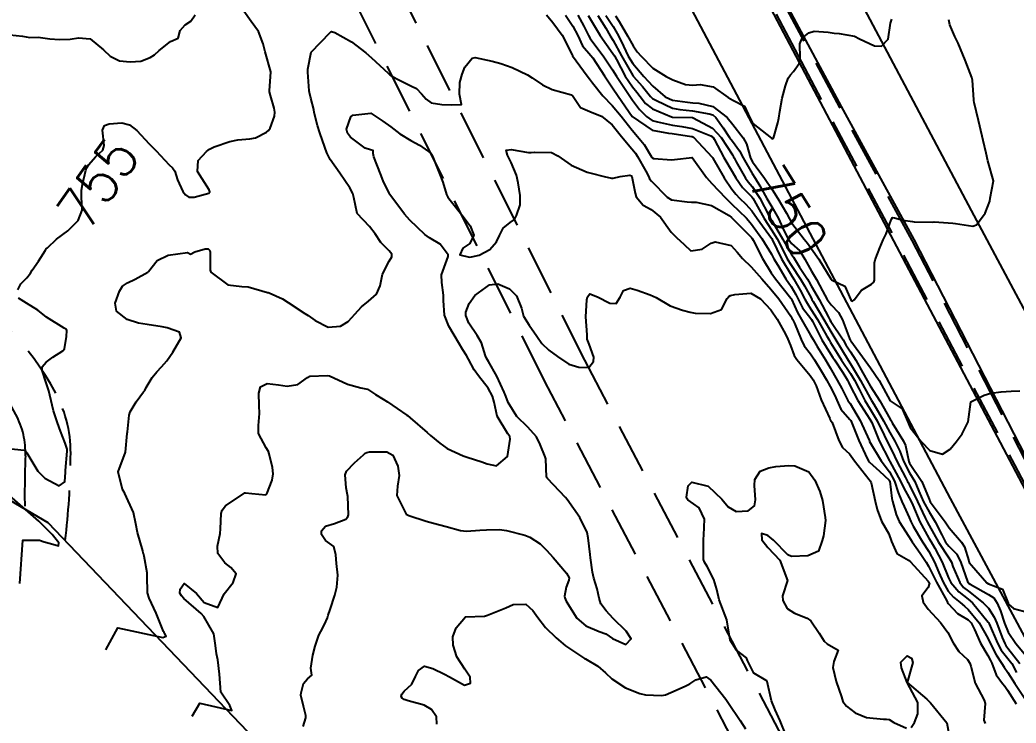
# Model space of a CAD drawing. Header units: metres. Extents: x 298520 to 308411, y 7433745 to 7450750.
# Drawn here: x 302545.3 to 302644.4, y 7441139.5 to 7441209.5 of the extents above; entities that cross this region are included whole.
import ezdxf
from ezdxf.enums import TextEntityAlignment as Align

# ---------------------------------------------------------------- set-up
doc = ezdxf.new("R2010")
doc.units = ezdxf.units.M
doc.header["$LTSCALE"] = 10
doc.linetypes.add('DASHED', pattern=[0.75, 0.5, -0.25])
for name, color, linetype in [('Area', 45, 'Continuous'), ('Canteiro', 45, 'DASHED'), ('Cotas', 45, 'Continuous'), ('Curvas de Nivel 1m', 11, 'Continuous'), ('Curvas de Nivel 5m', 15, 'Continuous'), ('Vias Primárias', 230, 'Continuous'), ('Vias Secundárias', 230, 'DASHED')]:
    doc.layers.add(name, color=color, linetype=linetype)
doc.styles.add('Style-STANDARD', font='STANDARD.shx')

msp = doc.modelspace()

# ---------------------------------------------------------------- linework, layer by layer
at = {"layer": 'Area'}
msp.add_polyline3d([(302569.361, 7441137.129, 766.893), (302548.119, 7441159.401, 762.665), (302523.219, 7441174.021, 756.968), (302521.512, 7441174.846, 762.69), (302520.134, 7441175.324, 765.652), (302518.198, 7441176.003, 766.321), (302511.479, 7441179.127, 767.681), (302508.678, 7441180.24, 757.921), (302504.148, 7441182.065, 758.413), (302503.368, 7441182.211, 758.824), (302497.568, 7441184.386, 749.892), (302482.017, 7441189.525, 768.234)], dxfattribs=at)
at = {"layer": 'Canteiro'}
for points in [[(302547.248, 7441318.823, -0.000019), (302557.603, 7441308.572, -0.029091), (302566.738, 7441298.411, -0.011878), (302578.531, 7441282.91, -0.025655), (302596.68, 7441254.921, -0.024486), (302599.416, 7441249.601), (302606.524, 7441236.575), (302622.666, 7441205.944), (302644.221, 7441165.169), (302674.977, 7441106.783)], [(302649.866, 7441156.822), (302634.066, 7441187.509), (302626.85, 7441200.731), (302617.875, 7441217.505), (302611.284, 7441230.164), (302600.574, 7441249.609), (302598.668, 7441253.37), (302597.266, 7441255.846), (302593.553, 7441262.403, 0.008704), (302589.932, 7441268.545, 0.019853), (302583.929, 7441277.515, 0.00149), (302576.342, 7441287.867, 0.012143), (302568.568, 7441297.888, 0.012452), (302560.884, 7441306.848, 0.02873), (302546.832, 7441320.736, 0.042839)]]:
    msp.add_lwpolyline(points, format="xyb", dxfattribs=at)
at = {"layer": 'Curvas de Nivel 1m', "flags": 128}
for points, elevation in [([(302544.297, 7441207.973), (302545.551, 7441207.837), (302546.294, 7441207.714), (302547.128, 7441207.728), (302548.293, 7441207.591), (302549.257, 7441207.5), (302550.293, 7441207.543), (302551.137, 7441207.669), (302552.294, 7441207.57), (302553.609, 7441206.487), (302554.277, 7441205.842), (302555.204, 7441205.398), (302556.271, 7441205.277), (302557.351, 7441205.361), (302558.276, 7441205.715), (302558.705, 7441205.998), (302559.167, 7441206.417), (302560.292, 7441207.319), (302561.033, 7441207.655), (302561.248, 7441208.391), (302561.74, 7441208.958), (302562.317, 7441209.333), (302562.753, 7441209.949)], 754), ([(302599.587, 7441209.937), (302600.317, 7441208.844), (302600.782, 7441207.923), (302601.27, 7441206.892), (302602.087, 7441205.903), (302602.279, 7441205.671), (302603.439, 7441203.888), (302604.241, 7441202.71), (302604.819, 7441201.874), (302606.213, 7441199.86), (302608.193, 7441198.488), (302609.818, 7441198.184), (302610.188, 7441198.159), (302612.097, 7441197.869), (302612.184, 7441197.853), (302612.311, 7441197.779), (302614.163, 7441195.792), (302614.186, 7441195.76), (302614.216, 7441195.706), (302615.349, 7441193.748), (302616.122, 7441192.618), (302616.504, 7441192.121), (302616.882, 7441191.728), (302617.522, 7441191.134), (302618.1, 7441190.454), (302618.625, 7441189.705), (302620.064, 7441187.75), (302620.104, 7441187.69), (302620.142, 7441187.61), (302621.047, 7441185.68), (302622.019, 7441184.088), (302622.285, 7441183.666), (302622.907, 7441182.561), (302623.369, 7441181.649), (302623.592, 7441181.249), (302623.983, 7441180.676), (302624.648, 7441179.633), (302625.575, 7441177.997), (302625.785, 7441177.622), (302625.94, 7441177.352), (302626.595, 7441176.275), (302627.014, 7441175.604), (302627.903, 7441174.269), (302628.32, 7441173.586), (302628.774, 7441172.691), (302629.327, 7441171.575), (302629.864, 7441170.701), (302630.553, 7441169.563), (302631.273, 7441168.114), (302631.525, 7441167.553), (302631.817, 7441166.998), (302632.299, 7441166.034), (302632.526, 7441165.539), (302633.388, 7441163.916), (302633.597, 7441163.523), (302633.652, 7441163.403), (302633.769, 7441163.157), (302634.572, 7441161.512), (302635.35, 7441159.89), (302635.536, 7441159.502), (302635.728, 7441159.142), (302636.676, 7441157.49), (302637.687, 7441155.918), (302637.87, 7441155.662), (302637.963, 7441155.476), (302638.111, 7441155.039), (302638.783, 7441153.463), (302639.159, 7441152.968), (302639.644, 7441152.583), (302641.114, 7441151.435), (302641.628, 7441150.919), (302642.221, 7441150.023), (302642.473, 7441149.417), (302643.007, 7441147.994), (302643.257, 7441147.405), (302643.373, 7441147.195), (302643.578, 7441146.933), (302644.771, 7441145.388)], 754), ([(302600.786, 7441209.923), (302601.409, 7441208.821), (302601.862, 7441207.907), (302602.016, 7441207.62), (302602.296, 7441207.244), (302603.333, 7441205.89), (302604.262, 7441204.476), (302604.633, 7441203.876), (302605.434, 7441202.675), (302605.983, 7441201.862), (302606.229, 7441201.477), (302606.919, 7441200.548), (302607.631, 7441199.839), (302608.207, 7441199.461), (302608.725, 7441199.305), (302610.201, 7441198.998), (302611.142, 7441198.853), (302612.196, 7441198.652), (302614.029, 7441197.918), (302614.184, 7441197.83), (302614.246, 7441197.759), (302614.343, 7441197.596), (302615.327, 7441195.748), (302616.142, 7441194.36), (302616.51, 7441193.734), (302617.177, 7441192.778), (302618.114, 7441191.845), (302618.219, 7441191.709), (302618.343, 7441191.476), (302619.333, 7441189.698), (302620.076, 7441188.566), (302620.618, 7441187.684), (302621.214, 7441186.516), (302621.632, 7441185.674), (302622.033, 7441185.02), (302622.946, 7441183.656), (302623.343, 7441182.986), (302623.994, 7441181.787), (302624.073, 7441181.639), (302624.19, 7441181.439), (302625.252, 7441179.627), (302625.955, 7441178.454), (302626.474, 7441177.612), (302627.031, 7441176.701), (302627.693, 7441175.593), (302627.918, 7441175.238), (302628.909, 7441173.58), (302629.875, 7441171.819), (302630.01, 7441171.569), (302630.232, 7441171.204), (302631.194, 7441169.557), (302631.836, 7441168.403), (302632.333, 7441167.542), (302632.809, 7441166.531), (302633.183, 7441165.529), (302633.786, 7441164.369), (302634.302, 7441163.515), (302634.726, 7441162.547), (302635.178, 7441161.506), (302635.743, 7441160.482), (302636.343, 7441159.494), (302636.995, 7441158.206), (302637.371, 7441157.483), (302637.699, 7441157.074), (302638.493, 7441156.27), (302638.89, 7441155.462), (302639.553, 7441153.553), (302639.595, 7441153.451), (302639.622, 7441153.419), (302639.652, 7441153.394), (302639.818, 7441153.282), (302641.641, 7441152.283), (302642.167, 7441151.951), (302642.519, 7441151.417), (302642.847, 7441150.634), (302643.246, 7441149.406), (302643.6, 7441148.53), (302644.374, 7441147.392), (302645.569, 7441145.977)], 753), ([(302601.812, 7441209.908), (302602.32, 7441209.069), (302603.032, 7441207.893), (302604.285, 7441206.13), (302604.442, 7441205.878), (302604.628, 7441205.526), (302605.52, 7441203.867), (302606.242, 7441202.8), (302606.665, 7441202.281), (302606.999, 7441201.849), (302607.539, 7441201.153), (302608.221, 7441200.625), (302610.111, 7441199.811), (302610.212, 7441199.779), (302610.246, 7441199.776), (302612.212, 7441199.741), (302612.263, 7441199.728), (302614.197, 7441198.674), (302615.04, 7441197.751), (302616.166, 7441196.018), (302616.271, 7441195.846), (302616.331, 7441195.737), (302616.552, 7441195.339), (302617.483, 7441193.72), (302617.753, 7441193.339), (302618.125, 7441192.873), (302618.886, 7441191.702), (302619.787, 7441190.002), (302619.964, 7441189.691), (302620.09, 7441189.48), (302621.144, 7441187.679), (302622.047, 7441186.119), (302622.233, 7441185.855), (302622.358, 7441185.665), (302622.839, 7441184.85), (302623.633, 7441183.646), (302623.778, 7441183.411), (302624.007, 7441183.007), (302624.803, 7441181.632), (302625.723, 7441179.875), (302625.863, 7441179.621), (302625.97, 7441179.446), (302627.177, 7441177.601), (302627.468, 7441177.127), (302627.931, 7441176.406), (302628.46, 7441175.585), (302629.138, 7441174.344), (302629.56, 7441173.573), (302629.888, 7441173.046), (302630.836, 7441171.56), (302631.855, 7441169.732), (302631.921, 7441169.616), (302631.956, 7441169.548), (302632.054, 7441169.343), (302633.193, 7441167.529), (302633.376, 7441167.084), (302633.72, 7441165.521), (302633.8, 7441165.343), (302635.019, 7441163.508), (302635.756, 7441161.762), (302635.854, 7441161.499), (302636.152, 7441161.093), (302637.325, 7441159.484), (302637.724, 7441158.904), (302638.97, 7441157.461), (302639.255, 7441157.013), (302639.685, 7441155.623), (302639.731, 7441155.45), (302639.944, 7441155.182), (302641.462, 7441153.432), (302641.652, 7441153.342), (302643.028, 7441152.79), (302643.604, 7441151.4), (302643.608, 7441151.375), (302643.632, 7441151.314), (302644.137, 7441150.885), (302645.624, 7441150.478)], 752), ([(302602.791, 7441209.895), (302603.567, 7441208.635), (302604.023, 7441207.883), (302604.298, 7441207.408), (302605.142, 7441205.871), (302606.254, 7441203.928), (302606.303, 7441203.859), (302607.218, 7441202.821), (302608.028, 7441201.833), (302608.122, 7441201.722), (302608.231, 7441201.637), (302608.612, 7441201.443), (302610.222, 7441200.687), (302610.952, 7441200.531), (302612.219, 7441200.415), (302613.856, 7441200.125), (302614.215, 7441200.009), (302614.515, 7441199.757), (302615.245, 7441198.702), (302615.894, 7441197.743), (302616.179, 7441197.374), (302616.875, 7441196.434), (302617.238, 7441195.724), (302618.14, 7441194.159), (302618.435, 7441193.707), (302618.889, 7441192.939), (302619.605, 7441191.695), (302620.105, 7441190.862), (302620.77, 7441189.683), (302621.334, 7441188.418), (302621.707, 7441187.674), (302622.058, 7441187.211), (302622.864, 7441186.471), (302623.377, 7441185.65), (302624.025, 7441184.461), (302624.54, 7441183.635), (302625.148, 7441182.482), (302625.61, 7441181.624), (302625.988, 7441181.108), (302626.725, 7441180.353), (302627.131, 7441179.603), (302627.805, 7441177.732), (302627.889, 7441177.591), (302627.907, 7441177.555), (302627.942, 7441177.511), (302629.391, 7441175.575), (302629.912, 7441174.827), (302630.778, 7441173.561), (302631.873, 7441171.55), (302633.066, 7441170.733), (302633.594, 7441169.524), (302633.843, 7441168.885), (302634.953, 7441167.509), (302635.814, 7441166.593), (302637.056, 7441166.242), (302637.815, 7441166.729), (302638.422, 7441167.471), (302639.034, 7441168.263), (302639.608, 7441169.454), (302639.873, 7441171.45), (302641.21, 7441172.106), (302641.882, 7441172.301), (302642.906, 7441172.438), (302643.884, 7441172.509), (302644.748, 7441172.528)], 751), ([(302604.539, 7441209.878), (302604.9, 7441209.298), (302605.736, 7441207.866), (302606.293, 7441206.865), (302606.711, 7441206.278), (302607.088, 7441205.848), (302608.265, 7441204.66), (302609.593, 7441203.817), (302610.25, 7441203.508), (302611.501, 7441203.047), (302612.245, 7441202.97), (302612.979, 7441203.039), (302614.243, 7441202.787), (302615.761, 7441201.745), (302616.23, 7441201.47), (302617.362, 7441200.861), (302617.893, 7441199.715), (302618.204, 7441199.144), (302620.066, 7441197.691), (302620.182, 7441197.631), (302620.26, 7441197.689), (302620.683, 7441199.206), (302620.783, 7441199.681), (302620.873, 7441200.334), (302621.108, 7441201.677), (302621.467, 7441202.894), (302621.731, 7441203.668), (302621.941, 7441203.981), (302622.263, 7441204.316), (302622.822, 7441205.108), (302622.927, 7441205.654), (302622.87, 7441207.081), (302623.097, 7441207.652), (302623.782, 7441208.172), (302624.31, 7441208.341), (302625.709, 7441208.226), (302626.308, 7441208.143), (302626.792, 7441208.097), (302628.305, 7441207.827), (302628.801, 7441207.585), (302630.296, 7441206.863), (302631.016, 7441206.843), (302631.655, 7441207.556), (302631.893, 7441209.12), (302632.018, 7441209.545)], 749), ([(302553.863, 7441146.76), (302555.047, 7441148.954), (302559.526, 7441147.986), (302559.861, 7441148.134), (302559.693, 7441148.409), (302559.654, 7441148.47), (302559.595, 7441148.599), (302558.869, 7441150.417), (302558.148, 7441151.905), (302557.996, 7441152.426), (302557.975, 7441154.11), (302557.974, 7441154.427), (302557.679, 7441156.087), (302557.601, 7441156.351), (302557.575, 7441156.431), (302557.519, 7441156.599), (302557.013, 7441158.437), (302556.848, 7441159.313), (302556.594, 7441160.441), (302555.752, 7441162.327), (302555.71, 7441162.408), (302555.68, 7441162.451), (302555.506, 7441162.704), (302555.074, 7441164.461), (302555.803, 7441166.45), (302555.982, 7441168.287), (302555.995, 7441168.448), (302556.181, 7441170.114), (302556.283, 7441170.446), (302556.861, 7441171.442), (302557.615, 7441172.433), (302557.727, 7441172.579), (302557.879, 7441172.866), (302558.447, 7441173.872), (302558.921, 7441174.42), (302559.407, 7441174.916), (302559.914, 7441175.538), (302560.534, 7441176.401), (302561.347, 7441177.799), (302561.168, 7441178.392), (302559.949, 7441178.798), (302559.461, 7441178.904), (302557.954, 7441179.157), (302557.115, 7441179.279), (302555.961, 7441179.653), (302554.916, 7441180.466), (302554.772, 7441181.259), (302555.201, 7441182.462), (302555.507, 7441182.951), (302556.005, 7441183.283), (302556.784, 7441183.67), (302558.022, 7441184.353), (302558.064, 7441184.388), (302558.094, 7441184.429), (302558.948, 7441185.507), (302560.039, 7441186.05), (302561.961, 7441186.3), (302562.042, 7441186.28), (302562.274, 7441186.145), (302562.708, 7441186.373), (302563.722, 7441186.687), (302564.046, 7441186.658), (302564.203, 7441186.516), (302564.247, 7441186.357), (302564.223, 7441184.555), (302564.291, 7441184.356), (302566.004, 7441183.097), (302567.38, 7441182.938), (302568.001, 7441182.877), (302569.948, 7441182.336), (302569.993, 7441182.323), (302570.1, 7441182.288), (302571.409, 7441181.69), (302571.984, 7441181.344), (302573.658, 7441180.243), (302573.97, 7441180.033), (302574.666, 7441179.529), (302575.953, 7441178.885), (302577.189, 7441178.966), (302577.962, 7441179.435), (302578.329, 7441179.825), (302578.607, 7441180.184), (302579.268, 7441180.889), (302579.986, 7441181.48), (302580.775, 7441182.158), (302581.154, 7441183.005), (302581.365, 7441184.15), (302582.036, 7441185.451), (302582.309, 7441185.868), (302582.283, 7441186.138), (302582.046, 7441186.464), (302581.214, 7441187.312), (302580.633, 7441188.161), (302580.074, 7441188.891), (302578.848, 7441190.182), (302578.525, 7441191.769), (302578.408, 7441192.187), (302578.119, 7441192.754), (302577.112, 7441194.2), (302576.153, 7441195.557), (302575.842, 7441196.215), (302575.4, 7441197.447), (302575.141, 7441198.226), (302574.901, 7441198.936), (302574.581, 7441200.234), (302574.528, 7441200.547), (302574.227, 7441201.673), (302574.095, 7441202.241), (302574.07, 7441202.406), (302573.938, 7441204.243), (302573.95, 7441204.55), (302574.283, 7441206.24), (302576.171, 7441208.212), (302576.235, 7441208.28), (302576.304, 7441208.31), (302576.628, 7441208.207), (302578.294, 7441207.261), (302579.702, 7441206.176), (302580.276, 7441205.693), (302581.94, 7441204.145), (302582.101, 7441203.992), (302582.25, 7441203.893), (302582.793, 7441203.589), (302584.241, 7441202.881), (302584.746, 7441202.62), (302585.256, 7441202.105), (302585.704, 7441201.574), (302586.224, 7441201.205), (302587.273, 7441201.029), (302588.222, 7441200.997), (302589.234, 7441201.049), (302589.041, 7441202.062), (302589.062, 7441203.245), (302589.295, 7441204.06), (302589.553, 7441204.768), (302590.277, 7441205.667), (302590.59, 7441205.734), (302592.273, 7441205.366), (302593.152, 7441205.129), (302594.264, 7441204.737), (302595.777, 7441203.985), (302596.25, 7441203.693), (302597.279, 7441203), (302598.239, 7441202.53), (302600.168, 7441201.996), (302600.233, 7441201.967), (302600.25, 7441201.947), (302600.262, 7441201.93), (302601.058, 7441200.754), (302602.216, 7441200.236), (302603.143, 7441199.891), (302604.2, 7441199.032), (302605.131, 7441197.871), (302606.171, 7441196.634), (302606.519, 7441196.207), (302606.745, 7441195.851), (302607.575, 7441194.405), (302607.847, 7441193.834), (302607.94, 7441193.642), (302608.129, 7441193.397), (302609.682, 7441191.814), (302610.11, 7441191.555), (302611.676, 7441191.353), (302612.108, 7441191.33), (302612.559, 7441191.325), (302614.105, 7441191.002), (302615.833, 7441190.005), (302616.093, 7441189.795), (302616.121, 7441189.767), (302616.152, 7441189.739), (302618.064, 7441187.806), (302618.138, 7441187.709), (302618.242, 7441187.527), (302619.159, 7441185.699), (302620.022, 7441184.293), (302620.456, 7441183.686), (302621.994, 7441181.774), (302622.037, 7441181.713), (302622.054, 7441181.669), (302622.646, 7441180.327), (302623.036, 7441179.654), (302623.95, 7441178.085), (302624.196, 7441177.637), (302624.614, 7441176.955), (302625.431, 7441175.625), (302625.911, 7441174.821), (302626.59, 7441173.61), (302627.041, 7441172.759), (302627.66, 7441171.593), (302627.741, 7441171.461), (302627.87, 7441171.266), (302628.874, 7441169.58), (302629.771, 7441167.623), (302629.793, 7441167.57), (302629.822, 7441167.508), (302630.96, 7441165.558), (302631.787, 7441164.47), (302632.288, 7441163.542), (302632.649, 7441162.424), (302633.01, 7441161.531), (302633.244, 7441161.024), (302633.737, 7441159.927), (302633.934, 7441159.518), (302634.166, 7441159.076), (302635.081, 7441157.506), (302635.693, 7441156.539), (302636.269, 7441155.494), (302636.708, 7441154.449), (302637.135, 7441153.485), (302637.644, 7441152.611), (302638.172, 7441152.006), (302638.814, 7441151.462), (302639.268, 7441151.094), (302639.626, 7441150.765), (302640.707, 7441149.439), (302641.59, 7441147.922), (302641.816, 7441147.427), (302642.415, 7441146.261), (302642.954, 7441145.409), (302643.192, 7441145.038), (302643.549, 7441144.498), (302644.265, 7441143.393), (302645.514, 7441141.52)], 756), ([(302562.433, 7441140.17), (302563.204, 7441141.435), (302566.4, 7441140.72), (302566.18, 7441141.208), (302565.303, 7441142.555), (302565.159, 7441144.344), (302564.977, 7441145.766), (302564.848, 7441146.347), (302564.746, 7441147.178), (302564.593, 7441148.35), (302563.61, 7441150.083), (302563.34, 7441150.363), (302561.628, 7441151.863), (302561.373, 7441152.126), (302561.21, 7441152.386), (302561.238, 7441152.787), (302561.648, 7441153.36), (302562.875, 7441152.368), (302563.624, 7441151.485), (302565.004, 7441150.961), (302565.633, 7441152.34), (302566.508, 7441153.469), (302566.822, 7441154.323), (302566.293, 7441154.955), (302565.674, 7441155.42), (302564.979, 7441156.347), (302564.952, 7441157.085), (302565.225, 7441158.345), (302565.258, 7441158.796), (302565.309, 7441160.344), (302565.415, 7441160.665), (302565.74, 7441161.09), (302567.567, 7441162.313), (302567.691, 7441162.374), (302567.754, 7441162.381), (302568.372, 7441162.304), (302569.752, 7441162.19), (302569.854, 7441162.288), (302570.405, 7441163.649), (302570.488, 7441164.279), (302570.427, 7441164.919), (302570.107, 7441166.285), (302570.031, 7441166.512), (302569.809, 7441166.871), (302569.035, 7441168.298), (302569.051, 7441169.081), (302569.129, 7441170.297), (302569.09, 7441171.069), (302569.057, 7441172.298), (302569.245, 7441172.934), (302569.888, 7441173.272), (302571.012, 7441173.147), (302571.884, 7441173.01), (302572.959, 7441173.177), (302573.897, 7441173.867), (302574.147, 7441173.99), (302575.901, 7441174.078), (302576.095, 7441174.022), (302577.888, 7441173.205), (302579.223, 7441172.836), (302579.881, 7441172.689), (302580.68, 7441172.158), (302581.423, 7441171.701), (302581.866, 7441171.449), (302583.801, 7441170.121), (302583.852, 7441170.079), (302584.117, 7441169.849), (302585.827, 7441168.379), (302586.161, 7441168.095), (302587.061, 7441167.327), (302587.81, 7441166.786), (302589.385, 7441166.054), (302589.802, 7441165.923), (302591.254, 7441165.485), (302591.795, 7441165.258), (302592.722, 7441165.083), (302593.803, 7441166), (302594.081, 7441167.736), (302594.023, 7441167.998), (302593.827, 7441168.264), (302592.787, 7441170.011), (302592.485, 7441171.395), (302592.324, 7441172.015), (302591.885, 7441172.805), (302590.918, 7441174.035), (302590.504, 7441174.636), (302589.919, 7441175.693), (302589.716, 7441176.052), (302589.356, 7441176.629), (302588.483, 7441178.065), (302587.956, 7441178.974), (302587.531, 7441180.077), (302587.449, 7441181.54), (302587.45, 7441182.078), (302587.258, 7441183.334), (302587.243, 7441184.082), (302587.893, 7441185.924), (302587.917, 7441186.072), (302587.114, 7441187.144), (302586.059, 7441187.756), (302585.594, 7441188.105), (302584.084, 7441189.543), (302583.554, 7441190.125), (302582.112, 7441192.085), (302582.089, 7441192.116), (302582.079, 7441192.141), (302581.432, 7441193.456), (302581.162, 7441194.155), (302580.495, 7441195.828), (302580.443, 7441196.166), (302580.458, 7441196.457), (302580.166, 7441196.519), (302579.637, 7441196.706), (302578.179, 7441197.781), (302577.887, 7441198.193), (302577.802, 7441198.581), (302578.207, 7441199.811), (302578.421, 7441199.977), (302580.213, 7441200.17), (302581.417, 7441199.368), (302582.193, 7441198.823), (302583.107, 7441198.131), (302584.176, 7441197.455), (302585.06, 7441196.995), (302586.164, 7441196.199), (302586.246, 7441196.089), (302586.341, 7441195.907), (302587.072, 7441194.081), (302587.359, 7441193.315), (302587.746, 7441192.076), (302587.863, 7441191.827), (302588.107, 7441191.518), (302589.267, 7441190.058), (302590.077, 7441188.966), (302590.464, 7441188.044), (302590.054, 7441187.207), (302589.357, 7441186.75), (302589.078, 7441186.06), (302590.04, 7441185.855), (302590.226, 7441185.862), (302590.995, 7441186.036), (302592.049, 7441186.6), (302592.703, 7441187.367), (302593.009, 7441188.011), (302593.365, 7441188.715), (302594.082, 7441189.303), (302594.5, 7441189.582), (302594.706, 7441189.994), (302595.049, 7441191.045), (302595.051, 7441191.991), (302594.866, 7441193.252), (302594.714, 7441193.994), (302594.152, 7441195.281), (302593.797, 7441196.004), (302593.68, 7441196.492), (302594.168, 7441196.545), (302595.893, 7441196.255), (302596.166, 7441196.254), (302596.487, 7441196.296), (302598.166, 7441196.27), (302598.822, 7441195.943), (302600.149, 7441195.014), (302601.731, 7441194.314), (302602.137, 7441194.2), (302603.417, 7441193.887), (302604.131, 7441193.713), (302604.305, 7441193.705), (302605.009, 7441193.871), (302605.978, 7441194.019), (302606.134, 7441193.929), (302606.165, 7441193.86), (302606.484, 7441192.222), (302606.608, 7441191.853), (302607.287, 7441191.024), (302608.101, 7441190.596), (302609.025, 7441189.821), (302610.071, 7441188.317), (302610.608, 7441187.802), (302611.386, 7441187.12), (302612.05, 7441186.48), (302613.171, 7441186.649), (302614.058, 7441187.237), (302614.459, 7441187.356), (302616.055, 7441186.991), (302616.658, 7441186.34), (302617.191, 7441185.723), (302618.031, 7441184.898), (302619.091, 7441183.699), (302620.003, 7441182.652), (302620.793, 7441181.682), (302621.976, 7441179.958), (302622.08, 7441179.774), (302622.139, 7441179.668), (302622.343, 7441179.289), (302623.008, 7441177.654), (302623.317, 7441177.029), (302623.929, 7441176.22), (302624.343, 7441175.636), (302625.001, 7441174.534), (302625.532, 7441173.624), (302625.887, 7441172.98), (302626.351, 7441172.086), (302626.545, 7441171.61), (302626.959, 7441170.699), (302627.854, 7441169.699), (302627.937, 7441169.589), (302628.004, 7441169.435), (302628.752, 7441167.581), (302629.561, 7441165.817), (302629.691, 7441165.571), (302629.801, 7441165.431), (302630.809, 7441164.539), (302631.774, 7441163.64), (302631.815, 7441163.549), (302632.036, 7441161.826), (302632.092, 7441161.545), (302632.443, 7441160.243), (302632.761, 7441159.535), (302633.711, 7441158.028), (302634.048, 7441157.517), (302634.834, 7441156.366), (302635.443, 7441155.502), (302635.677, 7441155.085), (302636.487, 7441153.492), (302637.491, 7441151.625), (302637.569, 7441151.481), (302637.632, 7441151.371), (302638.546, 7441150.39), (302639.616, 7441149.742), (302639.916, 7441149.447), (302640.252, 7441148.795), (302640.837, 7441147.437), (302641.57, 7441146.183), (302641.855, 7441145.714), (302641.979, 7441145.424), (302642.404, 7441144.27), (302643.04, 7441143.407), (302643.279, 7441143.152), (302643.527, 7441142.759), (302644.404, 7441141.391)], 757), ([(302573.482, 7441139.113), (302573.75, 7441139.977), (302573.759, 7441140.237), (302573.502, 7441141.156), (302573.262, 7441142.243), (302573.265, 7441142.495), (302573.53, 7441143.402), (302573.903, 7441143.871), (302574.358, 7441144.232), (302574.254, 7441144.937), (302574.446, 7441146.231), (302574.69, 7441147.115), (302575.051, 7441148.225), (302575.225, 7441148.587), (302575.599, 7441149.295), (302575.885, 7441149.94), (302575.979, 7441150.215), (302576.17, 7441150.763), (302576.633, 7441152.205), (302576.834, 7441153.013), (302576.941, 7441154.201), (302576.811, 7441155.34), (302576.736, 7441156.204), (302576.531, 7441157.047), (302575.697, 7441157.631), (302575.295, 7441158.224), (302575.314, 7441158.618), (302575.716, 7441159.069), (302576.591, 7441159.335), (302577.727, 7441159.78), (302577.929, 7441159.989), (302577.986, 7441160.187), (302577.932, 7441162.007), (302577.905, 7441162.188), (302577.763, 7441162.872), (302577.643, 7441164.192), (302577.787, 7441164.558), (302578.595, 7441165.381), (302579.468, 7441166.173), (302579.654, 7441166.322), (302579.805, 7441166.392), (302580.092, 7441166.452), (302581.806, 7441166.467), (302582.396, 7441166.134), (302582.887, 7441165.034), (302583.031, 7441164.128), (302582.849, 7441163.047), (302582.79, 7441162.13), (302583.734, 7441160.27), (302583.982, 7441160.118), (302585.725, 7441159.566), (302586.438, 7441159.374), (302587.717, 7441159.031), (302589.119, 7441158.649), (302589.711, 7441158.58), (302591.066, 7441158.677), (302591.713, 7441158.712), (302592.996, 7441158.725), (302593.713, 7441158.652), (302595.525, 7441158.162), (302595.705, 7441158.104), (302596.027, 7441157.975), (302597.044, 7441157.307), (302597.69, 7441156.687), (302598.338, 7441155.943), (302599.667, 7441154.376), (302599.924, 7441153.927), (302599.9, 7441153.686), (302599.649, 7441152.994), (302599.462, 7441152.105), (302599.495, 7441151.931), (302599.63, 7441151.6), (302600.704, 7441149.919), (302601.602, 7441149.154), (302602.905, 7441148.578), (302603.59, 7441148.367), (302604.257, 7441147.873), (302605.577, 7441147.304), (302606.109, 7441147.852), (302605.594, 7441148.631), (302604.31, 7441149.873), (302603.621, 7441150.64), (302603.077, 7441151.338), (302602.917, 7441151.891), (302602.722, 7441152.818), (302602.401, 7441153.899), (302602.27, 7441154.502), (302602.058, 7441155.904), (302602.02, 7441156.239), (302601.839, 7441157.908), (302601.711, 7441158.43), (302600.994, 7441159.917), (302599.751, 7441161.722), (302599.574, 7441161.932), (302597.781, 7441163.81), (302597.692, 7441163.951), (302597.612, 7441165.764), (302597.56, 7441165.954), (302597.053, 7441167.199), (302596.686, 7441167.967), (302595.837, 7441168.925), (302594.719, 7441169.991), (302593.867, 7441171.385), (302593.627, 7441172.002), (302593.464, 7441172.419), (302592.744, 7441174.012), (302591.917, 7441175.468), (302591.702, 7441175.805), (302591.616, 7441176.025), (302591.216, 7441177.311), (302590.781, 7441178.037), (302589.961, 7441179.262), (302589.668, 7441180.053), (302589.668, 7441180.361), (302589.985, 7441181.222), (302590.564, 7441182.041), (302592.004, 7441183.09), (302592.838, 7441183.179), (302594, 7441182.68), (302594.701, 7441181.993), (302595.191, 7441180.778), (302595.403, 7441179.986), (302595.959, 7441179.061), (302596.736, 7441177.968), (302597.232, 7441177.256), (302597.929, 7441176.603), (302598.765, 7441175.942), (302599.915, 7441175.186), (302600.907, 7441174.909), (302601.907, 7441174.866), (302602.369, 7441175.443), (302602.379, 7441175.895), (302601.936, 7441177.17), (302601.711, 7441177.674), (302601.723, 7441177.903), (302601.728, 7441178.121), (302601.608, 7441179.905), (302601.698, 7441181.613), (302601.753, 7441181.904), (302601.996, 7441182.186), (302602.761, 7441181.892), (302603.987, 7441181.28), (302604.615, 7441181.245), (302605.017, 7441181.87), (302605.343, 7441182.523), (302606.002, 7441182.768), (302606.714, 7441182.563), (302607.996, 7441182.098), (302608.573, 7441181.824), (302609.985, 7441181.003), (302611.197, 7441180.582), (302611.979, 7441180.362), (302612.464, 7441180.269), (302613.978, 7441180.221), (302615.089, 7441180.642), (302615.644, 7441181.743), (302615.802, 7441181.935), (302615.996, 7441182.028), (302616.4, 7441182.137), (302617.998, 7441182.25), (302618.98, 7441181.7), (302619.982, 7441180.605), (302620.619, 7441179.684), (302621.446, 7441178.18), (302621.694, 7441177.672), (302621.937, 7441177.047), (302622.327, 7441176.064), (302622.579, 7441175.66), (302623.899, 7441174.071), (302624.19, 7441173.637), (302624.494, 7441173.027), (302624.987, 7441171.629), (302625.855, 7441169.787), (302625.901, 7441169.667), (302625.93, 7441169.619), (302626.082, 7441169.384), (302626.769, 7441167.606), (302627.127, 7441166.911), (302627.81, 7441166.258), (302628.327, 7441165.585), (302629.775, 7441163.714), (302629.885, 7441163.569), (302629.969, 7441163.37), (302630.36, 7441161.564), (302630.581, 7441160.725), (302630.991, 7441159.557), (302631.714, 7441158.311), (302631.997, 7441157.546), (302632.515, 7441156.362), (302633.685, 7441155.681), (302633.893, 7441155.518), (302635.654, 7441153.603), (302635.721, 7441153.499), (302635.759, 7441153.392), (302635.648, 7441152.963), (302635.021, 7441152.124), (302635.137, 7441151.505), (302635.626, 7441150.817), (302636.862, 7441149.488), (302637.598, 7441148.476), (302638.123, 7441147.472), (302638.701, 7441146.59), (302639.566, 7441145.787), (302639.78, 7441145.448), (302639.876, 7441145.131), (302640.322, 7441143.442), (302641.2, 7441141.751), (302641.325, 7441141.432), (302641.177, 7441139.752), (302641.304, 7441139.432)], 758), ([(302621.472, 7441138.285), (302620.909, 7441139.676), (302620.412, 7441140.773), (302620.05, 7441141.685), (302619.619, 7441143.612), (302619.598, 7441143.689), (302619.543, 7441143.721), (302618.289, 7441144.448), (302617.675, 7441145.709), (302617.565, 7441145.961), (302616.589, 7441146.741), (302615.934, 7441147.735), (302615.613, 7441149.74), (302614.856, 7441151.748), (302614.619, 7441152.78), (302614.323, 7441153.753), (302613.676, 7441155.048), (302613.392, 7441155.476), (302613.311, 7441155.766), (302613.295, 7441157.362), (302613.293, 7441157.766), (302613.317, 7441158.157), (302613.386, 7441159.765), (302612.853, 7441160.882), (302611.752, 7441161.688), (302611.666, 7441161.791), (302611.606, 7441161.94), (302611.772, 7441163.068), (302612.128, 7441163.434), (302613.772, 7441163.036), (302615.132, 7441161.746), (302615.746, 7441161), (302616.552, 7441160.539), (302617.742, 7441160.586), (302618.36, 7441161.091), (302618.46, 7441161.703), (302618.361, 7441163.11), (302618.412, 7441163.704), (302618.946, 7441164.538), (302619.791, 7441164.87), (302620.483, 7441164.992), (302621.795, 7441165.113), (302622.386, 7441165.069), (302623.785, 7441164.474), (302624.381, 7441163.634), (302624.872, 7441162.519), (302625.145, 7441161.626), (302625.412, 7441159.947), (302625.431, 7441159.623), (302625.218, 7441158.117), (302625.099, 7441157.626), (302624.726, 7441156.596), (302623.688, 7441156.129), (302622.056, 7441156.034), (302621.688, 7441156.216), (302620.245, 7441157.685), (302619.71, 7441158.133), (302619.059, 7441158.35), (302619.082, 7441157.696), (302619.696, 7441156.962), (302620.875, 7441155.678), (302621.663, 7441153.67), (302621.168, 7441152.147), (302621.177, 7441151.675), (302621.625, 7441150.866), (302622.363, 7441150.401), (302623.616, 7441149.904), (302623.974, 7441149.636), (302624.799, 7441148.424), (302625.314, 7441147.623), (302625.58, 7441147.354), (302626.705, 7441146.74), (302626.271, 7441145.613), (302626.16, 7441145.011), (302626.5, 7441143.61), (302627.028, 7441142.098), (302627.167, 7441141.603), (302627.508, 7441141.146), (302628.392, 7441140.477), (302629.498, 7441140.033), (302631.2, 7441139.849), (302631.496, 7441139.853), (302631.762, 7441139.813), (302632.212, 7441139.539), (302633.484, 7441138.956)], 759), ([(302586.773, 7441139.368), (302586.751, 7441140.081), (302586.237, 7441140.825), (302585.504, 7441141.254), (302583.935, 7441141.689), (302583.51, 7441141.807), (302583.324, 7441141.936), (302583.234, 7441142.124), (302583.285, 7441142.354), (302583.521, 7441142.66), (302584.292, 7441143.351), (302584.668, 7441144.109), (302584.945, 7441144.71), (302585.553, 7441145.123), (302586.377, 7441144.914), (302587.546, 7441144.347), (302588.033, 7441144.065), (302589.531, 7441143.238), (302590.12, 7441143.458), (302590.086, 7441144.045), (302589.551, 7441144.827), (302588.78, 7441146.058), (302588.401, 7441147.235), (302588.369, 7441148.062), (302588.71, 7441148.945), (302589.613, 7441150.05), (302591.527, 7441150.118), (302591.614, 7441150.135), (302591.799, 7441150.211), (302593.622, 7441150.951), (302594.352, 7441151.267), (302595.626, 7441151.299), (302596.337, 7441150.686), (302596.811, 7441149.962), (302597.599, 7441148.99), (302598.629, 7441147.94), (302599.575, 7441147.155), (302601.461, 7441145.911), (302601.562, 7441145.85), (302602.786, 7441145.122), (302603.549, 7441144.466), (302604.184, 7441143.874), (302605.53, 7441142.973), (302606.955, 7441142.405), (302607.52, 7441142.271), (302609.131, 7441142.202), (302609.52, 7441142.282), (302610.571, 7441142.756), (302611.534, 7441143.191), (302611.951, 7441143.369), (302612.518, 7441143.775), (302613.546, 7441144.078), (302614.032, 7441143.755), (302615.515, 7441141.852), (302615.594, 7441141.739), (302615.786, 7441141.462), (302616.946, 7441139.725), (302617.48, 7441138.883)], 759), ([(302633.957, 7441139.044), (302634.298, 7441139.512), (302634.621, 7441140.39), (302634.611, 7441141.509), (302633.543, 7441143.52), (302632.997, 7441144.968), (302632.921, 7441145.53), (302633.569, 7441146.167), (302633.988, 7441145.937), (302634.102, 7441145.515), (302633.543, 7441143.52), (302635.518, 7441141.855), (302635.861, 7441141.497), (302637.493, 7441139.48), (302637.852, 7441137.474)], 759)]:
    msp.add_lwpolyline(points, dxfattribs=dict(at, elevation=elevation))
at = {"layer": 'Curvas de Nivel 5m', "flags": 128}
for points, elevation in [([(302545.104, 7441182.583), (302545.388, 7441183.194), (302546.011, 7441183.798), (302546.348, 7441184.236), (302546.538, 7441184.565), (302547.141, 7441185.45), (302547.857, 7441186.552), (302547.927, 7441186.668), (302548.045, 7441186.785), (302548.964, 7441187.63), (302550.062, 7441188.469), (302550.145, 7441188.529), (302551.087, 7441189.505), (302551.494, 7441190.509), (302551.418, 7441191.822), (302551.427, 7441192.51), (302551.541, 7441193.086), (302551.88, 7441194.503), (302551.945, 7441194.702), (302552.149, 7441195.065), (302552.834, 7441195.815), (302553.555, 7441196.486), (302553.684, 7441196.968), (302553.519, 7441198.487), (302553.711, 7441198.964), (302554.192, 7441199.117), (302555.452, 7441199.203), (302556.192, 7441199.031), (302556.942, 7441198.442), (302558.17, 7441197.111), (302558.859, 7441196.423), (302560.149, 7441195.048), (302560.472, 7441194.731), (302560.712, 7441194.401), (302560.983, 7441193.544), (302561.513, 7441192.389), (302561.762, 7441192.038), (302562.107, 7441191.827), (302562.65, 7441191.832), (302564.111, 7441192.217), (302564.184, 7441192.359), (302564.116, 7441192.533), (302562.979, 7441194.372), (302563.049, 7441195.476), (302563.863, 7441196.363), (302564.022, 7441196.504), (302564.165, 7441196.606), (302564.627, 7441196.813), (302566.173, 7441197.357), (302566.988, 7441197.509), (302568.176, 7441197.608), (302568.747, 7441197.735), (302569.83, 7441198.294), (302570.027, 7441198.449), (302570.189, 7441198.699), (302570.621, 7441199.87), (302570.664, 7441200.283), (302570.597, 7441200.664), (302570.229, 7441201.937), (302570.137, 7441202.291), (302570.124, 7441202.401), (302570.253, 7441204.29), (302569.695, 7441206.296), (302569.514, 7441207.074), (302569.041, 7441208.303), (302568.318, 7441209.313), (302567.576, 7441210.318)], 755), ([(302597.68, 7441209.957), (302598.322, 7441209.198), (302599.238, 7441207.941), (302600.227, 7441205.987), (302600.255, 7441205.93), (302600.282, 7441205.885), (302601.733, 7441203.908), (302601.957, 7441203.611), (302602.246, 7441203.2), (302603.289, 7441201.889), (302604.223, 7441200.928), (302605.117, 7441199.871), (302606.192, 7441198.482), (302606.746, 7441197.852), (302607.381, 7441197.048), (302608.123, 7441195.831), (302608.162, 7441195.779), (302608.327, 7441195.662), (302610.159, 7441195.516), (302610.416, 7441195.549), (302612.163, 7441195.78), (302613.606, 7441193.765), (302614.127, 7441193.184), (302615.475, 7441191.746), (302616.107, 7441191.121), (302616.822, 7441190.451), (302617.573, 7441189.718), (302618.084, 7441189.141), (302619.11, 7441187.7), (302620.047, 7441186.148), (302620.307, 7441185.687), (302620.678, 7441185.039), (302621.499, 7441183.675), (302622.005, 7441182.911), (302622.472, 7441182.137), (302622.7, 7441181.659), (302623.145, 7441180.813), (302623.974, 7441179.747), (302624.051, 7441179.639), (302624.142, 7441179.466), (302625.064, 7441177.629), (302625.929, 7441176.216), (302626.157, 7441175.849), (302626.31, 7441175.614), (302627.145, 7441174.361), (302627.616, 7441173.594), (302627.713, 7441173.414), (302627.888, 7441173.05), (302628.637, 7441171.582), (302629.854, 7441169.718), (302629.948, 7441169.569), (302630.032, 7441169.387), (302630.766, 7441167.561), (302631.803, 7441165.578), (302631.812, 7441165.559), (302631.832, 7441165.52), (302632.897, 7441163.533), (302633.172, 7441162.934), (302633.756, 7441161.874), (302633.951, 7441161.518), (302634.115, 7441161.151), (302634.821, 7441159.509), (302635.709, 7441157.891), (302635.946, 7441157.498), (302636.311, 7441156.88), (302637.038, 7441155.486), (302637.66, 7441153.927), (302637.882, 7441153.477), (302638.7, 7441152.521), (302639.636, 7441151.804), (302640.059, 7441151.446), (302641.614, 7441149.517), (302641.648, 7441149.464), (302641.662, 7441149.429), (302641.698, 7441149.343), (302642.533, 7441147.416), (302642.906, 7441146.74), (302643.568, 7441145.907), (302643.956, 7441145.396), (302644.421, 7441144.52)], 755), ([(302603.592, 7441209.887), (302604.317, 7441208.789), (302604.859, 7441207.874), (302605.325, 7441206.837), (302605.788, 7441205.865), (302606.272, 7441205.117), (302607.368, 7441203.843), (302607.785, 7441203.374), (302608.243, 7441202.879), (302609.483, 7441201.817), (302610.23, 7441201.475), (302611.711, 7441201.271), (302612.227, 7441201.217), (302612.841, 7441201.16), (302614.224, 7441200.838), (302615.653, 7441199.746), (302616.203, 7441199.064), (302617.236, 7441197.724), (302617.569, 7441197.112), (302617.968, 7441195.713), (302618.157, 7441195.328), (302619.37, 7441193.698), (302620.122, 7441192.571), (302620.698, 7441191.684), (302621.564, 7441190.21), (302621.843, 7441189.673), (302622.086, 7441189.212), (302623.304, 7441187.651), (302623.653, 7441187.241), (302624.053, 7441186.69), (302624.778, 7441185.633), (302625.958, 7441183.677), (302625.992, 7441183.62), (302626.013, 7441183.601), (302627.366, 7441182.959), (302627.947, 7441181.591), (302627.96, 7441181.558), (302627.992, 7441181.519), (302628.127, 7441181.453), (302628.288, 7441181.587), (302629.017, 7441182.566), (302630.009, 7441183.173), (302630.235, 7441183.344), (302630.31, 7441183.567), (302630.313, 7441185.293), (302630.357, 7441185.567), (302630.834, 7441186.784), (302631.18, 7441187.559), (302631.458, 7441188.17), (302631.971, 7441189.551), (302632.002, 7441189.643), (302632.095, 7441189.803), (302632.305, 7441189.756), (302633.112, 7441189.535), (302634.091, 7441189.38), (302634.238, 7441189.371), (302636.091, 7441189.344), (302636.243, 7441189.346), (302638.089, 7441189.239), (302638.35, 7441189.206), (302640.085, 7441188.935), (302640.454, 7441189.079), (302640.736, 7441189.444), (302641.305, 7441190.228), (302641.775, 7441191.433), (302641.823, 7441191.726), (302642.133, 7441193.43), (302641.578, 7441195.436), (302641.405, 7441196.203), (302641.104, 7441197.441), (302640.765, 7441198.876), (302640.645, 7441199.446), (302640.23, 7441201.25), (302640.186, 7441201.45), (302640.181, 7441201.503), (302640.043, 7441203.452), (302639.977, 7441203.733), (302639.308, 7441205.46), (302638.619, 7441207.147), (302638.47, 7441207.468), (302638.306, 7441207.799), (302637.81, 7441208.97), (302637.701, 7441209.479)], 750), ([(302543.806, 7441166.819), (302545.741, 7441166.634), (302545.804, 7441166.618), (302545.871, 7441166.569), (302545.985, 7441166.384), (302547.095, 7441164.557), (302547.773, 7441163.863), (302549.225, 7441163.072), (302549.767, 7441163.481), (302549.859, 7441164.451), (302549.855, 7441164.529), (302549.849, 7441164.595), (302550.024, 7441166.527), (302550.01, 7441166.732), (302549.811, 7441167.318), (302549.336, 7441168.535), (302549.034, 7441169.339), (302548.636, 7441170.542), (302548.293, 7441172.122), (302548.196, 7441172.547), (302547.886, 7441173.433), (302547.521, 7441174.554), (302547.531, 7441174.929), (302547.911, 7441175.401), (302548.583, 7441175.876), (302549.569, 7441176.534), (302549.727, 7441176.73), (302549.937, 7441177.961), (302549.983, 7441178.529), (302549.944, 7441178.629), (302549.703, 7441178.776), (302547.963, 7441179.862), (302547.083, 7441180.559), (302545.98, 7441181.263), (302545.153, 7441181.751)], 755), ([(302545.293, 7441153.35), (302545.591, 7441157.669), (302547.246, 7441157.668), (302547.737, 7441157.52), (302548.339, 7441157.344), (302549.14, 7441157.119), (302549.189, 7441157.416), (302548.532, 7441158.239), (302547.195, 7441159.574), (302543.753, 7441162.6)], 755)]:
    msp.add_lwpolyline(points, dxfattribs=dict(at, elevation=elevation))
at = {"layer": 'Vias Primárias'}
for points in [[(302547.108, 7441318.68, -0.000019), (302557.463, 7441308.43, -0.029091), (302566.582, 7441298.286, -0.011878), (302578.369, 7441282.792, -0.025655), (302596.506, 7441254.821, -0.024516), (302599.237, 7441249.512), (302599.237, 7441249.512), (302606.347, 7441236.481), (302622.489, 7441205.85), (302644.044, 7441165.076), (302674.8, 7441106.69)], [(302650.044, 7441156.914), (302634.243, 7441187.603), (302627.026, 7441200.826), (302618.052, 7441217.599), (302611.461, 7441230.259), (302600.75, 7441249.702), (302598.844, 7441253.465), (302597.44, 7441255.944), (302593.727, 7441262.502, 0.008704), (302590.103, 7441268.65, 0.019853), (302584.091, 7441277.632, 0.00149), (302576.503, 7441287.986, 0.012143), (302568.723, 7441298.015, 0.012452), (302561.032, 7441306.982, 0.02873), (302546.964, 7441320.886, 0.042839)], [(302669.079, 7441103.666), (302637.853, 7441161.809), (302616.298, 7441202.583), (302600.178, 7441233.172), (302593.375, 7441246.561, 0.023689), (302586.009, 7441259.544, 0.007358), (302577.639, 7441272.56, 0.021127), (302569.691, 7441283.496, 0.005119), (302557.932, 7441298.011, 0.026102), (302551.41, 7441305.106, -0.00301), (302546.917, 7441309.562, 0.024063), (302537.344, 7441318.289, 0.030278)], [(302610.966, 7441249.56), (302627.794, 7441217.793, -0.132554), (302628.812, 7441213.314, 0.102083), (302629.267, 7441210.559), (302639.912, 7441190.499), (302656.064, 7441160.221)]]:
    msp.add_lwpolyline(points, format="xyb", dxfattribs=at)
at = {"layer": 'Vias Secundárias'}
for points in [[(302631.637, 7441118.076), (302601.487, 7441175.601), (302582.54, 7441213.529), (302570.643, 7441234.797), (302559.161, 7441251.868), (302549.533, 7441265.799, 0.1886), (302537.718, 7441273.764, 0.232544), (302528.821, 7441271.619), (302506.407, 7441238.018, 0.052257), (302500.651, 7441227.064, 0.053217), (302498.554, 7441219.574, 0.296449), (302502.722, 7441209.974, -0.060421), (302512.567, 7441201.59, -0.039109), (302515.888, 7441197.366, 0.105918), (302519.656, 7441193.702, -0.085977), (302527.863, 7441186.329, 0.097662), (302535.589, 7441179.705, -0.14203), (302544.903, 7441170.187, -0.133542), (302545.855, 7441166.062, 0.013111), (302545.789, 7441160.769, 0.986292)], [(302627.424, 7441116.42), (302597.481, 7441173.551), (302578.562, 7441211.424), (302566.806, 7441232.439), (302555.443, 7441249.333), (302545.831, 7441263.24, 0.1886), (302536.735, 7441269.373, 0.207346), (302532.148, 7441268.498), (302510.151, 7441235.52, 0.052257), (302504.831, 7441225.397, 0.053217), (302502.991, 7441218.827, 0.296449), (302505.206, 7441213.726, -0.060421), (302515.876, 7441204.639, -0.039109), (302519.632, 7441199.864, 0.105918), (302522.048, 7441197.514, -0.085977), (302531.398, 7441189.114, 0.097662), (302537.802, 7441183.623, -0.14203), (302548.868, 7441172.314, -0.133542), (302550.352, 7441165.888, -0.028971), (302549.808, 7441157.63, 0.013111)]]:
    msp.add_lwpolyline(points, format="xyb", dxfattribs=at)

# ---------------------------------------------------------------- texts
at = {"layer": 'Cotas', "style": 'Style-STANDARD'}
for s, rotation, p in [('755', 54.78884, (302553.088, 7441193.225, 755)), ('750', 301.97318, (302621.772, 7441190.382, 750))]:
    msp.add_text(s, height=4, rotation=rotation, dxfattribs=at).set_placement(p, align=Align.MIDDLE_CENTER)

doc.saveas('drawing.dxf')
